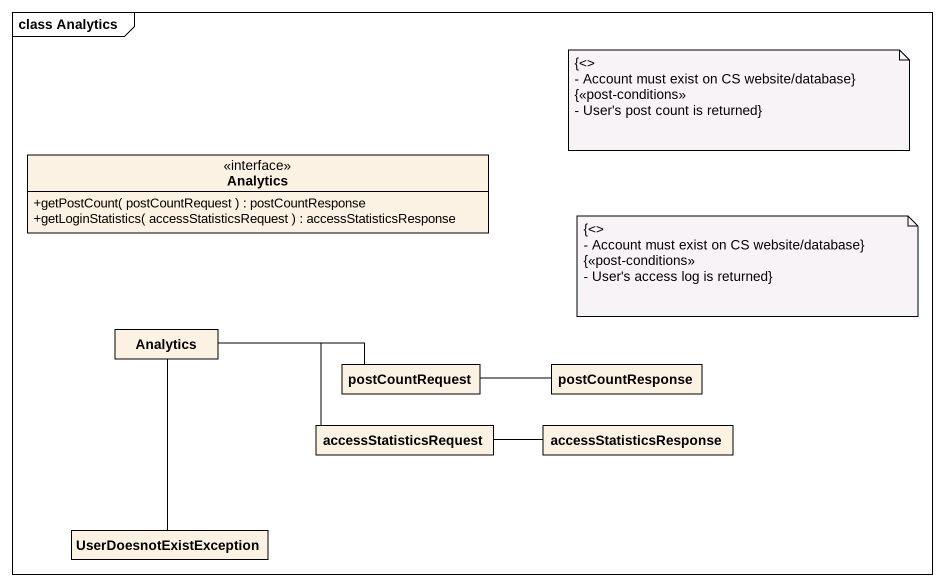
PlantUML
@startuml
mainframe class Analytics
hide circle
hide empty members
skinparam classAttributeIconSize 0
interface Analytics {
  +getPostCount( postCountRequest ) : postCountResponse
  +getLoginStatistics( accessStatisticsRequest ) : accessStatisticsResponse
}
class "Analytics" as Analytics_2
class postCountRequest
class postCountResponse
class accessStatisticsRequest
class accessStatisticsResponse
class UserDoesnotExistException
Analytics_2 -right- postCountRequest
Analytics_2 -right- accessStatisticsRequest
Analytics_2 -- UserDoesnotExistException
postCountRequest -right- postCountResponse
accessStatisticsRequest -right- accessStatisticsResponse
note as N1
  {<>
  - Account must exist on CS website/database}
  {<<post-conditions>>
  - User's post count is returned}
end note
note as N2
  {<>
  - Account must exist on CS website/database}
  {<<post-conditions>>
  - User's access log is returned}
end note
@enduml
